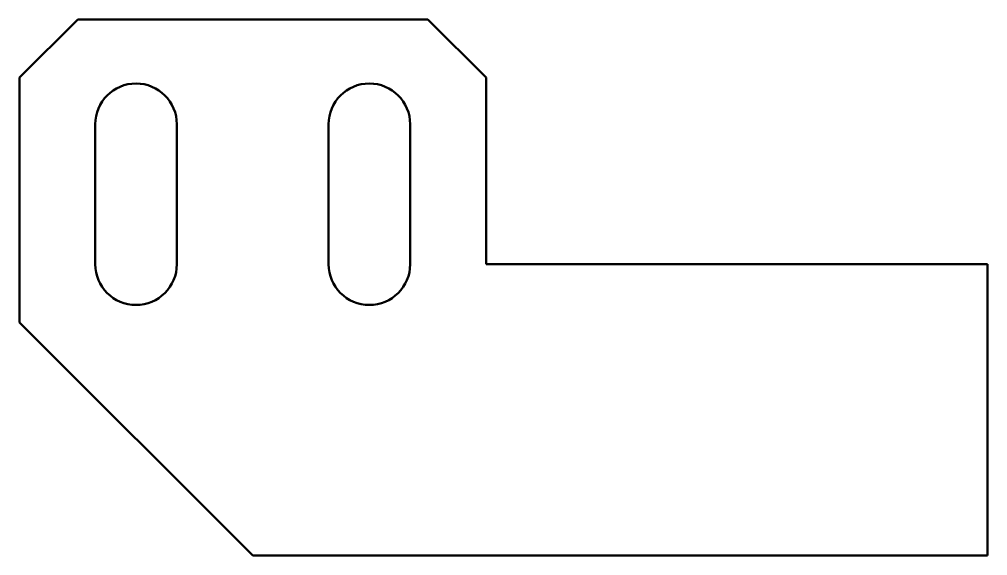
# Model space of a CAD drawing. Header units: inches. Extents: x 17901 to 26602, y 9673 to 14036.
# Drawn here: x 24510.3 to 24593.3, y 11702.7 to 11748.7 of the extents above; entities that cross this region are included whole.
import ezdxf

# ---------------------------------------------------------------- set-up
doc = ezdxf.new("R2010")
doc.units = ezdxf.units.IN
doc.header["$MEASUREMENT"] = 0
doc.layers.add('粗实线', color=7, linetype='Continuous', lineweight=50)

msp = doc.modelspace()

# ---------------------------------------------------------------- linework, layer by layer
at = {"layer": '粗实线', "ltscale": 0.176777}
for p, q in [((24515.312, 11748.661), (24510.312, 11743.661)), ((24550.312, 11743.661), (24545.312, 11748.661))]:
    msp.add_line(p, q, dxfattribs=at)
at = {"layer": '粗实线'}
for p, q in [((24545.312, 11748.661), (24515.312, 11748.661)), ((24510.312, 11722.661), (24510.312, 11743.661)), ((24593.312, 11702.661), (24593.312, 11727.661)), ((24510.312, 11722.661), (24530.312, 11702.661)), ((24550.312, 11702.661), (24530.312, 11702.661))]:
    msp.add_line(p, q, dxfattribs=at)
at = {"layer": '粗实线', "ltscale": 0.4}
msp.add_line((24550.312, 11727.661), (24550.312, 11743.661), dxfattribs=at)
at = {"layer": '粗实线', "ltscale": 0.3}
for p, q in [((24516.812, 11739.661), (24516.812, 11727.661)), ((24523.812, 11727.661), (24523.812, 11739.661)), ((24536.812, 11739.661), (24536.812, 11727.661)), ((24543.812, 11727.661), (24543.812, 11739.661)), ((24593.312, 11727.661), (24550.312, 11727.661)), ((24593.312, 11702.661), (24550.312, 11702.661))]:
    msp.add_line(p, q, dxfattribs=at)
at = {"layer": '粗实线'}
for centre, start, end in [((24520.312, 11739.661), 0, 180), ((24540.312, 11739.661), 0, 180), ((24520.312, 11727.661), 180, 0), ((24540.312, 11727.661), 180, 0)]:
    msp.add_arc(centre, 3.5, start, end, dxfattribs=at)

doc.saveas('drawing.dxf')
